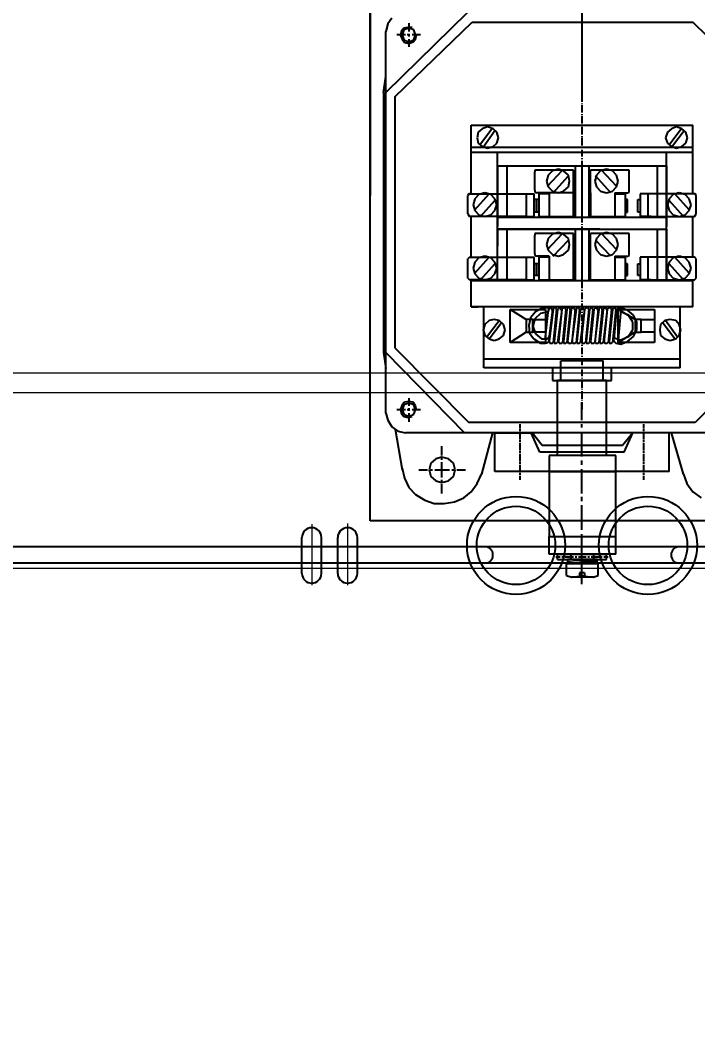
# Model space of a CAD drawing. Header units: millimetres. Extents: x -243837 to -5443, y 40 to 285140.
# Drawn here: x -142019.1 to -141811.3, y 77795.4 to 78104.8 of the extents above; entities that cross this region are included whole.
import ezdxf

# ---------------------------------------------------------------- set-up
doc = ezdxf.new("R2010")
doc.units = ezdxf.units.MM
doc.linetypes.add('CENTER', pattern=[50.8, 31.75, -6.35, 6.35, -6.35])
for name, color, linetype, lineweight in [('2', 3, 'Continuous', 20), ('CEN', 1, 'CENTER', 9), ('DIM', 1, 'Continuous', 9), ('R-OBJECT', 2, 'Continuous', 20)]:
    doc.layers.add(name, color=color, linetype=linetype, lineweight=lineweight)
doc.styles.add('KA', font='romans.shx', dxfattribs={"width": 0.7})
doc.dimstyles.new('rakesh', dxfattribs={"dimscale": 160, "dimtxt": 2.5, "dimasz": 1, "dimexe": 0.8, "dimexo": 0.8, "dimgap": 1, "dimtad": 1, "dimdec": 0, "dimzin": 0, "dimdsep": 46, "dimtxsty": 'KA', "dimblk": 'OBLIQUE', "dimcen": 1.5, "dimclrd": 1, "dimclre": 1, "dimclrt": 2, "dimadec": 0, "dimazin": 0, "dimtfac": 1, "dimtdec": 0, "dimtmove": 0, "dimatfit": 2, "dimfxl": 0, "dimtolj": 1, "dimtzin": 0, "dimlwd": -1, "dimlwe": -1, "dimarcsym": 1})

# ---------------------------------------------------------------- blocks, each defined once
blk = doc.blocks.new('_Oblique')
at = {"color": 0, "linetype": 'ByBlock', "lineweight": -2}
blk.add_line((-0.5, -0.5), (0.5, 0.5), dxfattribs=at)
blk = doc.blocks.new('*D188')
at = {"layer": 'DEFPOINTS', "color": 0, "ltscale": 10, "transparency": 16777216}
for p in [(-106759.94, 78766.01, 169.38), (-190509.57, 78267.14, 181.7), (-106759.94, 68629.34)]:
    blk.add_point(p, dxfattribs=at)
at = {"layer": 'DIM', "color": 1, "ltscale": 10, "transparency": 16777216}
for p, q in [((-106759.94, 78638.01), (-106759.94, 68437.34)), ((-190509.57, 78139.14), (-190509.57, 68437.34)), ((-190509.57, 68629.34), (-106759.94, 68629.34))]:
    blk.add_line(p, q, dxfattribs=at)
at = {"layer": 'DIM', "color": 1, "ltscale": 10, "transparency": 16777216, "xscale": 160, "yscale": 160, "zscale": 160, "rotation": 180}
blk.add_blockref('_Oblique', (-190509.57, 68629.34), dxfattribs=at)
at = {"layer": 'DIM', "color": 1, "ltscale": 10, "transparency": 16777216, "xscale": 160, "yscale": 160, "zscale": 160}
blk.add_blockref('_Oblique', (-106759.94, 68629.34), dxfattribs=at)
at = {"layer": 'DIM', "color": 2, "ltscale": 10, "transparency": 16777216, "insert": (-150134.75, 69094.1), "char_height": 400, "attachment_point": 5, "style": 'KA'}
blk.add_mtext('\\A1;83750 (HORIZONTAL PULLEY CRS.)', dxfattribs=at)
blk = doc.blocks.new('A$C661845BB')
at = {"layer": '2', "color": 6, "lineweight": 9}
for p, q in [((-140, -770, 0), (17566.88, -770)), ((-140, -776, 0), (17566.88, -776))]:
    blk.add_line(p, q, dxfattribs=at)
blk.add_lwpolyline([(17566.88, -770), (17566.88, -830), (-140, -830), (-140, -770)], dxfattribs=at)
blk = doc.blocks.new('A$C2A1E5FA8')
at = {"color": 4}
for p, q in [((60.88, 187.53), (60.88, 151.17)), ((0.78, 154.02), (25.91, 178.63)), ((2.59, 176.82), (1.3, 175.01)), ((1.3, 175.01), (0.78, 172.67)), ((3.63, 152.73), (27.2, 175.53)), ((6.22, 173.71), (5.44, 172.67)), ((7.51, 173.97), (6.22, 173.71)), ((7.77, 173.71), (6.22, 173.19)), ((8.81, 173.97), (7.51, 173.97)), ((7.77, 175.27), (7.77, 172.67)), ((9.32, 173.19), (7.77, 173.71)), ((27.2, 175.53), (94.82, 175.53)), ((118.14, 152.73), (94.82, 175.53)), ((0.78, 55.57), (0.78, 172.67)), ((6.74, 171.64), (4.15, 171.64)), ((5.44, 172.67), (5.18, 171.38)), ((5.18, 171.38), (5.7, 170.34)), ((6.22, 173.19), (5.7, 171.64)), ((5.7, 171.64), (6.22, 170.09)), ((5.7, 170.34), (6.48, 169.31)), ((8.03, 171.64), (7.26, 171.64)), ((7.77, 171.9), (7.77, 171.12)), ((7.77, 170.34), (7.77, 168.01)), ((11.4, 171.64), (8.81, 171.64)), ((9.07, 169.57), (9.84, 170.34)), ((9.84, 171.64), (9.32, 173.19)), ((9.32, 170.09), (9.84, 171.64)), ((9.84, 170.34), (10.1, 171.64)), ((6.22, 170.09), (7.77, 169.57)), ((6.48, 169.31), (7.77, 169.05)), ((7.77, 169.57), (9.32, 170.09)), ((7.77, 169.05), (9.07, 169.57)), ((0, 154.02), (0.78, 158.94)), ((0, 154.02), (0, 74.22)), ((3.63, 75.52), (3.63, 152.73)), ((60.88, 150.65), (60.88, 150.39)), ((60.88, 150.14), (60.88, 147.8)), ((60.88, 147.29), (60.88, 147.03)), ((60.88, 146.77), (60.88, 144.43)), ((26.94, 143.92), (94.82, 143.92)), ((26.94, 122.93), (26.94, 143.92)), ((30.31, 142.88), (29.02, 141.84)), ((29.54, 137.96), (33.42, 143.14)), ((31.87, 143.4), (30.31, 142.88)), ((30.57, 137.18), (34.2, 142.36)), ((33.68, 142.88), (31.87, 143.4)), ((34.72, 141.84), (33.68, 142.88)), ((60.88, 143.92), (60.88, 143.66)), ((60.88, 143.4), (60.88, 141.06)), ((88.35, 142.88), (87.05, 141.84)), ((87.57, 137.96), (91.45, 143.14)), ((89.9, 143.4), (88.35, 142.88)), ((88.35, 137.18), (92.23, 142.36)), ((91.45, 142.88), (89.9, 143.4)), ((92.75, 141.84), (91.45, 142.88)), ((94.82, 122.93), (94.82, 143.92)), ((29.02, 141.84), (28.75, 140.03)), ((28.75, 140.03), (29.02, 138.48)), ((35.23, 140.03), (34.72, 141.84)), ((34.72, 138.48), (35.23, 140.03)), ((60.88, 140.55), (60.88, 140.29)), ((60.88, 140.03), (60.88, 137.7)), ((87.05, 141.84), (86.53, 140.03)), ((86.53, 140.03), (87.05, 138.48)), ((93.27, 140.03), (92.75, 141.84)), ((92.75, 138.48), (93.27, 140.03)), ((26.94, 137.18), (94.82, 137.18)), ((29.02, 138.48), (30.31, 137.44)), ((30.31, 137.44), (31.87, 136.92)), ((31.87, 136.92), (33.68, 137.44)), ((33.68, 137.44), (34.72, 138.48)), ((60.88, 137.18), (60.88, 136.92)), ((60.88, 136.41), (60.88, 134.33)), ((87.05, 138.48), (88.35, 137.44)), ((88.35, 137.44), (89.9, 136.92)), ((89.9, 136.92), (91.45, 137.44)), ((91.45, 137.44), (92.75, 138.48)), ((26.94, 135.63), (94.82, 135.63)), ((34.98, 96.24), (34.98, 135.63)), ((60.88, 133.81), (60.88, 133.56)), ((86.79, 96.24), (86.79, 135.63)), ((34.98, 131.48), (86.79, 131.48)), ((34.98, 131.48), (34.98, 126.56)), ((37.82, 131.48), (37.82, 126.56)), ((58.29, 130.19), (46.37, 130.19)), ((46.37, 130.19), (46.37, 129.67)), ((50.26, 125.27), (54.92, 130.19)), ((53.63, 130.44), (51.82, 129.93)), ((55.18, 129.93), (53.63, 130.44)), ((58.29, 115.94), (58.29, 130.19)), ((58.81, 131.48), (58.81, 115.68)), ((60.88, 133.04), (60.88, 130.96)), ((60.88, 131.48), (60.88, 115.68)), ((60.88, 130.44), (60.88, 130.19)), ((62.95, 131.48), (62.95, 115.68)), ((74.88, 130.19), (63.47, 130.19)), ((63.47, 123.19), (63.47, 130.19)), ((68.4, 130.44), (66.59, 129.93)), ((71.51, 125.27), (66.84, 130.19)), ((70.21, 129.93), (68.4, 130.44)), ((75.39, 130.19), (74.88, 130.19)), ((75.39, 129.67), (75.39, 130.19)), ((83.94, 131.48), (83.94, 126.56)), ((86.79, 131.48), (86.79, 126.56)), ((86.79, 131.48), (86.79, 115.68)), ((46.37, 123.97), (46.37, 129.67)), ((50.52, 128.63), (50, 126.82)), ((51.82, 129.93), (50.52, 128.63)), ((52.08, 123.19), (56.74, 128.37)), ((56.74, 128.63), (55.18, 129.93)), ((57, 126.82), (56.74, 128.63)), ((60.88, 129.67), (60.88, 127.6)), ((60.88, 127.08), (60.88, 126.82)), ((65.29, 128.63), (64.77, 126.82)), ((69.69, 123.19), (65.03, 128.37)), ((66.59, 129.93), (65.29, 128.63)), ((71.51, 128.63), (70.21, 129.93)), ((72.02, 126.82), (71.51, 128.63)), ((75.39, 123.97), (75.39, 129.67)), ((34.98, 126.56), (34.98, 112.83)), ((37.82, 126.56), (37.82, 115.68)), ((46.37, 123.97), (46.37, 123.45)), ((50, 126.82), (50.52, 125)), ((50.52, 125), (51.82, 123.71)), ((55.18, 123.71), (56.74, 125)), ((56.74, 125), (57, 126.82)), ((60.88, 126.3), (60.88, 124.23)), ((64.77, 126.82), (65.29, 125)), ((65.29, 125), (66.59, 123.71)), ((70.21, 123.71), (71.51, 125)), ((71.51, 125), (72.02, 126.82)), ((75.39, 123.45), (75.39, 123.97)), ((83.94, 126.56), (83.94, 115.94)), ((86.79, 126.56), (86.79, 112.83)), ((26.17, 122.93), (25.91, 122.41)), ((25.91, 116.71), (25.91, 122.41)), ((26.42, 122.93), (26.17, 122.93)), ((26.42, 122.93), (46.12, 122.93)), ((27.98, 121.38), (27.46, 119.56)), ((27.98, 118.01), (32.39, 122.93)), ((29.28, 122.67), (27.98, 121.38)), ((31.09, 123.19), (29.28, 122.67)), ((29.79, 115.94), (34.2, 120.86)), ((32.9, 122.67), (31.09, 123.19)), ((34.2, 121.38), (32.9, 122.67)), ((34.72, 119.56), (34.2, 121.38)), ((34.98, 115.94), (34.98, 122.93)), ((43.79, 122.93), (43.79, 115.94)), ((46.12, 122.93), (46.12, 115.94)), ((47.67, 121.12), (46.12, 121.12)), ((46.37, 123.45), (46.89, 123.19)), ((58.29, 123.19), (46.89, 123.19)), ((46.89, 117.23), (46.89, 121.12)), ((46.89, 121.12), (46.89, 117.23)), ((47.67, 122.93), (47.67, 115.94)), ((50.78, 122.93), (47.67, 122.93)), ((50.78, 123.19), (50.78, 115.94)), ((51.82, 123.71), (53.63, 123.19)), ((53.63, 123.19), (55.18, 123.71)), ((60.88, 123.71), (60.88, 123.45)), ((60.88, 122.93), (60.88, 120.86)), ((63.47, 123.19), (63.47, 115.94)), ((66.59, 123.71), (68.4, 123.19)), ((68.4, 123.19), (70.21, 123.71)), ((70.99, 123.19), (74.88, 123.19)), ((70.99, 123.19), (70.99, 115.94)), ((70.99, 122.93), (74.09, 122.93)), ((74.09, 122.93), (74.09, 115.94)), ((74.88, 121.12), (74.09, 121.12)), ((74.88, 123.19), (75.39, 123.45)), ((74.88, 117.23), (74.88, 121.12)), ((77.98, 121.12), (78.76, 121.12)), ((77.98, 117.23), (77.98, 121.12)), ((95.6, 122.93), (78.76, 122.93)), ((78.76, 122.93), (78.76, 115.94)), ((81.09, 122.93), (81.09, 115.94)), ((86.79, 115.94), (86.79, 122.93)), ((87.57, 121.38), (87.05, 119.56)), ((88.86, 122.67), (87.57, 121.38)), ((91.97, 115.94), (87.57, 120.86)), ((90.68, 123.19), (88.86, 122.67)), ((93.79, 118.01), (89.38, 122.93)), ((92.49, 122.67), (90.68, 123.19)), ((93.79, 121.38), (92.49, 122.67)), ((94.31, 119.56), (93.79, 121.38)), ((95.6, 122.93), (95.34, 122.93)), ((95.86, 122.41), (95.6, 122.93)), ((95.86, 116.71), (95.86, 122.41)), ((27.46, 119.56), (27.98, 117.75)), ((27.98, 117.75), (29.28, 116.46)), ((32.9, 116.46), (34.2, 117.75)), ((34.2, 117.75), (34.72, 119.56)), ((60.88, 120.34), (60.88, 120.08)), ((60.88, 119.56), (60.88, 117.49)), ((87.05, 119.56), (87.57, 117.75)), ((87.57, 117.75), (88.86, 116.46)), ((92.49, 116.46), (93.79, 117.75)), ((93.79, 117.75), (94.31, 119.56)), ((25.91, 116.71), (26.17, 116.2)), ((26.17, 116.2), (26.42, 115.94)), ((43.79, 115.94), (26.42, 115.94)), ((26.94, 103.5), (26.94, 115.94)), ((29.28, 116.46), (31.09, 115.94)), ((31.09, 115.94), (32.9, 116.46)), ((86.79, 115.68), (34.98, 115.68)), ((42.75, 115.94), (46.12, 115.94)), ((47.67, 117.23), (46.12, 117.23)), ((47.67, 115.94), (58.29, 115.94)), ((60.88, 116.98), (60.88, 116.71)), ((60.88, 116.2), (60.88, 114.12)), ((63.47, 115.94), (74.09, 115.94)), ((74.09, 117.23), (74.88, 117.23)), ((78.76, 117.23), (77.98, 117.23)), ((82.13, 115.94), (78.76, 115.94)), ((81.09, 115.94), (95.34, 115.94)), ((88.86, 116.46), (90.68, 115.94)), ((90.68, 115.94), (92.49, 116.46)), ((94.82, 103.5), (94.82, 115.94)), ((95.34, 115.94), (95.6, 116.2)), ((95.6, 116.2), (95.86, 116.71)), ((34.98, 112.05), (86.79, 112.05)), ((66.32, 112.05), (34.98, 112.05)), ((34.98, 112.05), (86.79, 112.05)), ((34.98, 112.05), (34.98, 106.87)), ((37.82, 112.05), (37.82, 107.13)), ((58.81, 112.05), (58.81, 96.24)), ((60.88, 113.61), (60.88, 113.34)), ((60.88, 112.83), (60.88, 110.76)), ((60.88, 112.05), (60.88, 96.24)), ((62.95, 112.05), (62.95, 96.24)), ((83.94, 112.05), (83.94, 107.13)), ((86.79, 112.05), (86.79, 106.87)), ((86.79, 112.05), (86.79, 96.24)), ((58.29, 110.76), (46.37, 110.76)), ((46.37, 110.76), (46.37, 110.24)), ((46.37, 104.53), (46.37, 110.24)), ((50.52, 109.2), (50, 107.39)), ((50.26, 105.83), (54.92, 110.76)), ((51.82, 110.5), (50.52, 109.2)), ((53.63, 111.01), (51.82, 110.5)), ((52.08, 103.76), (56.74, 108.68)), ((55.18, 110.5), (53.63, 111.01)), ((56.74, 109.2), (55.18, 110.5)), ((57, 107.39), (56.74, 109.2)), ((58.29, 96.51), (58.29, 110.76)), ((60.88, 110.24), (60.88, 109.98)), ((60.88, 109.46), (60.88, 107.39)), ((74.88, 110.76), (63.47, 110.76)), ((63.47, 96.51), (63.47, 110.76)), ((65.29, 109.2), (64.77, 107.39)), ((69.69, 103.76), (65.03, 108.68)), ((66.59, 110.5), (65.29, 109.2)), ((68.4, 111.01), (66.59, 110.5)), ((71.51, 105.83), (66.84, 110.76)), ((70.21, 110.5), (68.4, 111.01)), ((71.51, 109.2), (70.21, 110.5)), ((72.02, 107.39), (71.51, 109.2)), ((75.39, 110.76), (74.88, 110.76)), ((75.39, 110.24), (75.39, 110.76)), ((75.39, 104.53), (75.39, 110.24)), ((37.82, 107.13), (37.82, 96.24)), ((50, 107.39), (50.52, 105.57)), ((50.52, 105.57), (51.82, 104.28)), ((55.18, 104.28), (56.74, 105.57)), ((56.74, 105.57), (57, 107.39)), ((60.88, 106.87), (60.88, 106.61)), ((60.88, 106.09), (60.88, 104.02)), ((64.77, 107.39), (65.29, 105.57)), ((65.29, 105.57), (66.59, 104.28)), ((70.21, 104.28), (71.51, 105.57)), ((71.51, 105.57), (72.02, 107.39)), ((83.94, 107.13), (83.94, 96.24)), ((26.17, 103.24), (25.91, 102.98)), ((25.91, 97.02), (25.91, 102.98)), ((26.42, 103.5), (26.17, 103.24)), ((26.42, 103.5), (46.12, 103.5)), ((27.98, 98.58), (32.39, 103.5)), ((29.28, 103.24), (27.98, 101.95)), ((31.09, 103.76), (29.28, 103.24)), ((32.9, 103.24), (31.09, 103.76)), ((34.2, 101.95), (32.9, 103.24)), ((34.98, 96.51), (34.98, 103.5)), ((43.79, 103.5), (43.79, 96.51)), ((46.12, 103.5), (46.12, 96.51)), ((46.37, 104.53), (46.37, 104.02)), ((46.37, 104.02), (46.89, 103.76)), ((50.78, 103.76), (46.89, 103.76)), ((47.67, 103.5), (47.67, 96.51)), ((50.78, 103.5), (47.67, 103.5)), ((50.78, 103.76), (50.78, 96.51)), ((51.82, 104.28), (53.63, 103.76)), ((53.63, 103.76), (55.18, 104.28)), ((60.88, 103.5), (60.88, 103.24)), ((60.88, 102.72), (60.88, 100.65)), ((66.59, 104.28), (68.4, 103.76)), ((68.4, 103.76), (70.21, 104.28)), ((70.99, 103.76), (74.88, 103.76)), ((70.99, 103.76), (70.99, 96.51)), ((70.99, 103.5), (74.09, 103.5)), ((74.09, 103.5), (74.09, 96.51)), ((74.88, 103.76), (75.39, 104.02)), ((75.39, 104.02), (75.39, 104.53)), ((95.6, 103.5), (78.76, 103.5)), ((78.76, 103.5), (78.76, 96.51)), ((81.09, 103.5), (81.09, 96.51)), ((86.79, 96.51), (86.79, 103.5)), ((88.86, 103.24), (87.57, 101.95)), ((90.68, 103.76), (88.86, 103.24)), ((93.79, 98.58), (89.38, 103.5)), ((92.49, 103.24), (90.68, 103.76)), ((93.79, 101.95), (92.49, 103.24)), ((95.6, 103.24), (95.34, 103.5)), ((95.86, 102.98), (95.6, 103.24)), ((95.86, 97.02), (95.86, 102.98)), ((27.98, 101.95), (27.46, 100.13)), ((27.46, 100.13), (27.98, 98.32)), ((29.79, 96.51), (34.2, 101.43)), ((34.72, 100.13), (34.2, 101.95)), ((34.2, 98.32), (34.72, 100.13)), ((47.67, 101.43), (46.12, 101.43)), ((46.89, 97.8), (46.89, 101.43)), ((46.89, 101.43), (46.89, 97.8)), ((60.88, 100.13), (60.88, 99.87)), ((60.88, 99.36), (60.88, 97.28)), ((74.88, 101.43), (74.09, 101.43)), ((74.88, 97.8), (74.88, 101.43)), ((77.98, 101.43), (78.76, 101.43)), ((77.98, 97.8), (77.98, 101.43)), ((87.57, 101.95), (87.05, 100.13)), ((87.05, 100.13), (87.57, 98.32)), ((91.97, 96.51), (87.57, 101.43)), ((94.31, 100.13), (93.79, 101.95)), ((93.79, 98.32), (94.31, 100.13)), ((25.91, 97.02), (26.17, 96.76)), ((26.17, 96.76), (26.42, 96.51)), ((43.79, 96.51), (26.42, 96.51)), ((26.94, 88.22), (26.94, 96.51)), ((94.82, 96.24), (26.94, 96.24)), ((27.98, 98.32), (29.28, 97.02)), ((29.28, 97.02), (31.09, 96.51)), ((31.09, 96.51), (32.9, 97.02)), ((32.9, 97.02), (34.2, 98.32)), ((42.75, 96.51), (46.12, 96.51)), ((47.67, 97.8), (46.12, 97.8)), ((47.67, 96.51), (58.29, 96.51)), ((60.88, 96.76), (60.88, 96.51)), ((60.88, 95.99), (60.88, 93.91)), ((63.47, 96.51), (74.09, 96.51)), ((74.09, 97.8), (74.88, 97.8)), ((78.76, 97.8), (77.98, 97.8)), ((82.13, 96.51), (78.76, 96.51)), ((81.09, 96.51), (95.34, 96.51)), ((87.57, 98.32), (88.86, 97.02)), ((88.86, 97.02), (90.68, 96.51)), ((90.68, 96.51), (92.49, 97.02)), ((92.49, 97.02), (93.79, 98.32)), ((94.82, 88.22), (94.82, 96.51)), ((95.34, 96.51), (95.6, 96.76)), ((95.6, 96.76), (95.86, 97.02)), ((60.88, 93.4), (60.88, 93.14)), ((60.88, 92.62), (60.88, 90.55)), ((60.88, 90.03), (60.88, 89.77)), ((94.82, 88.22), (26.94, 88.22)), ((26.94, 88.22), (29.02, 88.22)), ((30.83, 69.56), (30.83, 88.22)), ((38.86, 77.33), (38.86, 87.44)), ((38.86, 87.44), (49.74, 87.44)), ((43.79, 84.33), (38.86, 87.44)), ((46.63, 86.66), (45.08, 84.85)), ((48.45, 87.7), (46.63, 86.66)), ((50.52, 86.66), (48.19, 86.14)), ((50.78, 87.96), (48.45, 87.7)), ((50.52, 87.44), (49.49, 78.11)), ((49.74, 87.44), (49.74, 77.33)), ((50.78, 87.96), (50.52, 86.66)), ((50.78, 87.7), (50.52, 87.44)), ((51.3, 87.96), (50.78, 87.7)), ((52.08, 87.44), (50.78, 77.59)), ((51.82, 87.44), (50.78, 79.15)), ((51.55, 87.7), (51.3, 87.96)), ((51.82, 87.18), (51.55, 87.7)), ((52.59, 87.96), (52.08, 87.7)), ((52.08, 87.7), (52.08, 87.44)), ((53.11, 87.44), (52.08, 77.33)), ((53.37, 87.44), (52.33, 77.59)), ((53.11, 87.7), (52.59, 87.96)), ((53.11, 87.18), (53.11, 87.7)), ((53.63, 87.7), (53.37, 87.44)), ((54.66, 87.44), (53.37, 77.33)), ((53.89, 87.96), (53.63, 87.7)), ((54.66, 87.44), (53.63, 77.59)), ((54.41, 87.7), (53.89, 87.96)), ((54.41, 87.18), (54.41, 87.7)), ((54.92, 87.7), (54.66, 87.44)), ((55.44, 87.96), (54.92, 87.7)), ((55.96, 87.44), (54.92, 77.33)), ((56.22, 87.44), (55.18, 77.59)), ((55.96, 87.7), (55.44, 87.96)), ((55.96, 87.18), (55.96, 87.7)), ((56.74, 87.96), (56.22, 87.7)), ((56.22, 87.7), (56.22, 87.44)), ((57.26, 87.44), (56.22, 77.33)), ((57.52, 87.44), (56.48, 77.59)), ((57.26, 87.7), (56.74, 87.96)), ((57.26, 87.18), (57.26, 87.7)), ((57.78, 87.7), (57.52, 87.44)), ((58.29, 87.96), (57.78, 87.7)), ((59.07, 87.44), (57.78, 77.59)), ((58.81, 87.44), (57.78, 77.33)), ((58.55, 87.7), (58.29, 87.96)), ((58.81, 87.18), (58.55, 87.7)), ((59.59, 87.96), (59.07, 87.7)), ((59.07, 87.7), (59.07, 87.44)), ((60.11, 87.44), (59.07, 77.33)), ((60.36, 87.44), (59.33, 77.59)), ((60.11, 87.7), (59.59, 87.96)), ((60.11, 87.18), (60.11, 87.7)), ((60.62, 87.7), (60.36, 87.44)), ((61.66, 87.44), (60.36, 77.33)), ((60.88, 87.96), (60.62, 87.7)), ((61.66, 87.44), (60.62, 77.59)), ((60.88, 89.25), (60.88, 87.18)), ((61.4, 87.7), (60.88, 87.96)), ((60.88, 86.66), (60.88, 86.4)), ((61.4, 87.18), (61.4, 87.7)), ((61.92, 87.7), (61.66, 87.44)), ((62.44, 87.96), (61.92, 87.7)), ((62.95, 87.44), (61.92, 77.33)), ((63.22, 87.44), (62.18, 77.59)), ((62.95, 87.7), (62.44, 87.96)), ((62.95, 87.18), (62.95, 87.7)), ((63.47, 87.7), (63.22, 87.44)), ((64.25, 87.44), (63.22, 77.33)), ((63.73, 87.96), (63.47, 87.7)), ((64.51, 87.44), (63.47, 77.59)), ((64.25, 87.7), (63.73, 87.96)), ((64.25, 87.18), (64.25, 87.7)), ((64.77, 87.7), (64.51, 87.44)), ((65.29, 87.96), (64.77, 87.7)), ((66.07, 87.44), (64.77, 77.59)), ((65.81, 87.44), (64.77, 77.33)), ((65.55, 87.7), (65.29, 87.96)), ((65.81, 87.18), (65.55, 87.7)), ((66.59, 87.96), (66.07, 87.7)), ((66.07, 87.7), (66.07, 87.44)), ((67.1, 87.44), (66.07, 77.33)), ((67.36, 87.44), (66.32, 77.59)), ((67.1, 87.7), (66.59, 87.96)), ((67.1, 87.18), (67.1, 87.7)), ((67.62, 87.7), (67.36, 87.44)), ((68.65, 87.44), (67.36, 77.33)), ((68.14, 87.96), (67.62, 87.7)), ((68.65, 87.44), (67.62, 77.33)), ((68.4, 87.7), (68.14, 87.96)), ((68.65, 87.18), (68.4, 87.7)), ((68.92, 87.7), (68.65, 87.44)), ((69.43, 87.96), (68.92, 87.7)), ((69.95, 87.44), (68.92, 77.33)), ((70.21, 87.44), (69.17, 77.59)), ((69.95, 87.7), (69.43, 87.96)), ((69.95, 87.18), (69.95, 87.7)), ((70.47, 87.7), (70.21, 87.44)), ((71.25, 87.44), (70.21, 77.33)), ((70.73, 87.96), (70.47, 87.7)), ((71.25, 87.7), (70.73, 87.96)), ((71.51, 87.44), (70.73, 79.41)), ((71.25, 87.18), (71.25, 87.7)), ((71.76, 87.7), (71.51, 87.44)), ((72.28, 87.96), (71.76, 87.7)), ((72.8, 87.44), (72.02, 78.11)), ((72.02, 77.33), (72.02, 87.44)), ((72.02, 87.44), (83.16, 87.44)), ((77.21, 84.33), (72.02, 87.44)), ((72.54, 87.7), (72.28, 87.96)), ((72.8, 87.18), (72.54, 87.7)), ((74.88, 87.18), (72.8, 87.96)), ((72.8, 86.66), (72.8, 87.96)), ((75.13, 85.62), (72.8, 86.66)), ((76.69, 85.62), (74.88, 87.18)), ((83.16, 87.44), (83.16, 77.33)), ((90.94, 69.56), (90.94, 88.22)), ((32.39, 84.07), (31.09, 82.77)), ((31.61, 78.89), (35.49, 84.07)), ((33.94, 84.33), (32.39, 84.07)), ((35.49, 84.07), (33.94, 84.33)), ((36.79, 82.77), (35.49, 84.07)), ((45.85, 84.33), (43.79, 84.33)), ((43.79, 84.33), (43.79, 80.44)), ((45.08, 84.85), (44.56, 82.51)), ((46.37, 84.59), (45.85, 82.26)), ((45.85, 80.44), (45.85, 84.33)), ((45.85, 84.33), (49.74, 84.33)), ((45.85, 80.44), (45.85, 84.33)), ((48.19, 86.14), (46.37, 84.59)), ((49.74, 84.33), (49.74, 80.44)), ((60.88, 85.88), (60.88, 83.81)), ((76.43, 83.55), (75.13, 85.62)), ((77.72, 83.55), (76.69, 85.62)), ((79.02, 84.33), (77.21, 84.33)), ((77.21, 84.33), (77.21, 80.44)), ((79.02, 84.33), (83.16, 84.33)), ((79.02, 80.44), (79.02, 84.33)), ((83.16, 84.33), (83.16, 80.44)), ((86.27, 84.07), (84.98, 82.77)), ((87.83, 84.33), (86.27, 84.07)), ((90.16, 78.89), (86.53, 84.07)), ((89.64, 84.07), (87.83, 84.33)), ((90.68, 82.77), (89.64, 84.07)), ((31.09, 82.77), (30.57, 81.22)), ((30.57, 81.22), (31.09, 79.41)), ((32.39, 78.37), (36.27, 83.55)), ((37.31, 81.22), (36.79, 82.77)), ((36.79, 79.41), (37.31, 81.22)), ((44.56, 82.51), (44.82, 80.18)), ((45.85, 82.26), (46.63, 79.93)), ((60.88, 83.29), (60.88, 83.03)), ((60.88, 82.51), (60.88, 80.44)), ((75.13, 79.15), (76.43, 81.22)), ((76.43, 81.22), (76.43, 83.55)), ((76.69, 79.15), (77.72, 81.22)), ((77.72, 81.22), (77.72, 83.55)), ((84.98, 82.77), (84.72, 81.22)), ((84.72, 81.22), (84.98, 79.41)), ((89.38, 78.37), (85.5, 83.55)), ((91.19, 81.22), (90.68, 82.77)), ((90.68, 79.41), (91.19, 81.22)), ((31.09, 79.41), (32.39, 78.37)), ((32.39, 78.37), (33.94, 77.85)), ((33.94, 77.85), (35.49, 78.37)), ((35.49, 78.37), (36.79, 79.41)), ((43.79, 80.44), (38.86, 77.33)), ((43.79, 80.44), (45.85, 80.44)), ((44.82, 80.18), (46.12, 78.37)), ((49.74, 80.44), (45.85, 80.44)), ((46.12, 78.37), (48.19, 77.08)), ((46.63, 79.93), (48.45, 78.37)), ((48.45, 78.37), (50.26, 78.37)), ((50.26, 78.37), (50.78, 79.15)), ((50.52, 77.33), (50.78, 77.85)), ((50.78, 79.15), (50.78, 77.85)), ((50.78, 77.59), (51.04, 77.08)), ((52.33, 77.59), (52.33, 77.08)), ((53.63, 77.59), (53.89, 77.08)), ((55.18, 77.59), (55.18, 77.08)), ((56.48, 77.59), (56.74, 77.08)), ((57.78, 77.59), (58.03, 77.08)), ((59.33, 77.59), (59.33, 77.08)), ((60.62, 77.59), (60.88, 77.08)), ((60.88, 79.93), (60.88, 79.67)), ((60.88, 79.15), (60.88, 77.08)), ((62.18, 77.59), (62.18, 77.08)), ((63.47, 77.59), (63.73, 77.08)), ((64.77, 77.59), (65.03, 77.08)), ((66.32, 77.59), (66.32, 77.08)), ((67.62, 77.59), (67.88, 77.08)), ((69.17, 77.59), (69.17, 77.08)), ((70.73, 79.41), (70.47, 78.11)), ((70.47, 78.11), (70.73, 77.59)), ((70.99, 78.63), (70.73, 79.41)), ((70.73, 77.59), (71.25, 77.08)), ((70.99, 78.63), (72.8, 78.11)), ((77.21, 80.44), (72.02, 77.33)), ((72.8, 78.11), (75.13, 79.15)), ((72.8, 76.81), (74.88, 77.59)), ((74.88, 77.59), (76.69, 79.15)), ((77.21, 80.44), (79.02, 80.44)), ((83.16, 80.44), (79.02, 80.44)), ((84.98, 79.41), (86.27, 78.37)), ((86.27, 78.37), (87.83, 77.85)), ((87.83, 77.85), (89.64, 78.37)), ((89.64, 78.37), (90.68, 79.41)), ((3.63, 75.52), (26.17, 52.72)), ((49.74, 77.33), (38.86, 77.33)), ((48.19, 77.08), (49.74, 77.08)), ((49.74, 77.08), (49.74, 77.33)), ((49.74, 77.08), (50.52, 77.33)), ((51.04, 77.08), (51.82, 77.08)), ((51.82, 77.08), (52.08, 77.33)), ((52.33, 77.08), (53.11, 77.08)), ((53.11, 77.08), (53.37, 77.33)), ((53.89, 77.08), (54.66, 77.08)), ((54.66, 77.08), (54.92, 77.33)), ((55.18, 77.08), (55.96, 77.08)), ((55.96, 77.08), (56.22, 77.33)), ((56.74, 77.08), (57.52, 77.08)), ((57.52, 77.08), (57.78, 77.33)), ((58.03, 77.08), (58.81, 77.08)), ((58.81, 77.08), (59.07, 77.33)), ((59.33, 77.08), (60.11, 77.08)), ((60.11, 77.08), (60.36, 77.33)), ((60.88, 77.08), (61.66, 77.08)), ((60.88, 76.56), (60.88, 76.3)), ((60.88, 75.78), (60.88, 73.71)), ((61.66, 77.08), (61.92, 77.33)), ((62.18, 77.08), (62.95, 77.08)), ((62.95, 77.08), (63.22, 77.33)), ((63.73, 77.08), (64.51, 77.08)), ((64.51, 77.08), (64.77, 77.33)), ((65.03, 77.08), (65.81, 77.08)), ((65.81, 77.08), (66.07, 77.33)), ((66.32, 77.08), (67.1, 77.08)), ((67.1, 77.08), (67.36, 77.33)), ((67.88, 77.08), (68.65, 77.08)), ((68.65, 77.08), (68.92, 77.33)), ((69.17, 77.08), (69.95, 77.08)), ((69.95, 77.08), (70.21, 77.33)), ((71.25, 77.08), (72.8, 76.81)), ((83.16, 77.33), (72.02, 77.33)), ((118.14, 75.52), (95.6, 52.72)), ((0, 74.22), (0.78, 69.3)), ((0.78, 74.22), (24.87, 49.61)), ((90.94, 72.15), (30.83, 72.15)), ((67.36, 71.64), (54.41, 71.64)), ((54.41, 65.67), (54.41, 71.64)), ((60.88, 73.19), (60.88, 72.93)), ((60.88, 72.41), (60.88, 70.34)), ((67.36, 65.67), (67.36, 71.64)), ((90.94, 69.56), (30.83, 69.56)), ((51.82, 69.56), (51.82, 65.67)), ((69.95, 69.56), (51.82, 69.56)), ((60.88, 69.82), (60.88, 69.56)), ((60.88, 69.04), (60.88, 66.97)), ((69.95, 65.67), (69.95, 69.56)), ((51.82, 65.67), (69.95, 65.67)), ((53.37, 42.62), (53.37, 65.67)), ((68.4, 65.67), (53.37, 65.67)), ((60.88, 66.45), (60.88, 66.19)), ((60.88, 65.67), (60.88, 63.34)), ((68.4, 42.62), (68.4, 65.67)), ((60.88, 63.08), (60.88, 62.83)), ((60.88, 62.31), (60.88, 59.98)), ((6.48, 58.94), (5.7, 58.16)), ((7.77, 59.2), (6.48, 58.94)), ((7.77, 60.23), (7.77, 57.9)), ((9.07, 58.94), (7.77, 59.2)), ((9.84, 57.9), (9.07, 58.94)), ((60.88, 59.71), (60.88, 59.46)), ((60.88, 58.94), (60.88, 56.87)), ((60.88, 53.5), (60.88, 58.94)), ((6.74, 56.61), (4.15, 56.61)), ((5.7, 58.16), (5.18, 56.87)), ((5.18, 56.87), (5.44, 55.57)), ((6.22, 58.16), (5.7, 56.61)), ((5.7, 56.61), (6.22, 55.31)), ((7.77, 58.68), (6.22, 58.16)), ((8.03, 56.61), (7.26, 56.61)), ((9.32, 58.16), (7.77, 58.68)), ((7.77, 57.13), (7.77, 56.35)), ((11.4, 56.61), (8.81, 56.61)), ((9.84, 56.61), (9.32, 58.16)), ((9.32, 55.31), (9.84, 56.61)), ((10.1, 56.61), (9.84, 57.9)), ((0.78, 55.57), (1.3, 53.5)), ((1.3, 53.5), (2.59, 51.42)), ((5.44, 55.57), (6.22, 54.53)), ((6.22, 55.31), (7.77, 54.53)), ((6.22, 54.53), (7.51, 54.28)), ((7.51, 54.28), (8.81, 54.53)), ((7.77, 55.57), (7.77, 52.98)), ((7.77, 54.53), (9.32, 55.31)), ((95.6, 52.72), (26.17, 52.72)), ((2.59, 51.42), (4.4, 50.13)), ((3.63, 50.65), (5.7, 38.21)), ((4.4, 50.13), (6.74, 49.61)), ((115.03, 49.61), (6.74, 49.61)), ((33.42, 49.61), (30.06, 36.92)), ((88.35, 49.61), (33.42, 49.61)), ((34.2, 37.69), (34.2, 49.61)), ((34.2, 49.61), (45.34, 49.61)), ((41.97, 50.91), (41.97, 52.21)), ((41.97, 50.13), (41.97, 50.65)), ((41.97, 47.54), (41.97, 49.87)), ((47.93, 43.65), (45.34, 49.61)), ((48.71, 45.73), (45.6, 49.61)), ((60.88, 51.17), (60.88, 52.21)), ((60.88, 42.36), (60.88, 49.87)), ((76.43, 49.61), (73.32, 45.73)), ((73.84, 43.65), (76.43, 49.61)), ((87.57, 49.61), (76.43, 49.61)), ((79.8, 50.91), (79.8, 52.21)), ((79.8, 50.13), (79.8, 50.65)), ((79.8, 47.54), (79.8, 49.87)), ((87.57, 37.69), (87.57, 49.61)), ((91.97, 36.92), (88.35, 49.61)), ((41.97, 46.76), (41.97, 47.28)), ((41.97, 44.17), (41.97, 46.5)), ((79.8, 46.76), (79.8, 47.28)), ((79.8, 44.17), (79.8, 46.5)), ((17.88, 42.62), (17.88, 45.47)), ((41.97, 43.4), (41.97, 43.91)), ((73.84, 43.65), (47.93, 43.65)), ((73.32, 45.73), (48.71, 45.73)), ((79.8, 43.4), (79.8, 43.91)), ((14.51, 40.28), (13.99, 38.21)), ((16.06, 41.58), (14.51, 40.28)), ((17.88, 42.1), (16.06, 41.58)), ((19.95, 41.58), (17.88, 42.1)), ((17.88, 41.32), (17.88, 41.84)), ((17.88, 35.88), (17.88, 40.55)), ((21.5, 40.28), (19.95, 41.58)), ((22.02, 38.21), (21.5, 40.28)), ((41.97, 40.8), (41.97, 43.14)), ((41.97, 40.03), (41.97, 40.55)), ((50.78, 42.62), (50.78, 37.69)), ((50.78, 42.62), (50.78, 17.75)), ((71.25, 42.62), (50.78, 42.62)), ((60.88, 39.77), (60.88, 41.06)), ((71.25, 37.69), (71.25, 42.62)), ((71.25, 17.75), (71.25, 42.62)), ((79.8, 40.8), (79.8, 43.14)), ((79.8, 40.03), (79.8, 40.55)), ((5.7, 38.73), (6.48, 35.62)), ((10.88, 38.21), (13.47, 38.21)), ((13.99, 38.21), (14.51, 36.14)), ((14.25, 38.21), (15.02, 38.21)), ((15.8, 38.21), (20.21, 38.21)), ((20.99, 38.21), (21.76, 38.21)), ((21.5, 36.14), (22.02, 38.21)), ((22.54, 38.21), (25.13, 38.21)), ((87.57, 37.69), (34.2, 37.69)), ((41.97, 37.43), (41.97, 39.77)), ((41.97, 36.66), (41.97, 37.18)), ((50.78, 37.69), (71.25, 37.69)), ((60.88, 30.96), (60.88, 38.47)), ((79.8, 37.43), (79.8, 39.77)), ((79.8, 36.66), (79.8, 37.18)), ((6.48, 35.62), (7.77, 32.77)), ((14.51, 36.14), (16.06, 34.85)), ((16.06, 34.85), (17.88, 34.33)), ((17.88, 34.33), (17.88, 35.1)), ((17.88, 34.33), (19.95, 34.85)), ((19.95, 34.85), (21.5, 36.14)), ((26.94, 31.48), (28.75, 34.07)), ((28.75, 34.07), (30.06, 36.92)), ((41.97, 35.1), (41.97, 36.4)), ((79.8, 35.1), (79.8, 36.4)), ((91.97, 36.92), (93.01, 34.07)), ((93.01, 34.07), (94.82, 31.48)), ((7.77, 32.77), (9.84, 30.7)), ((17.88, 30.96), (17.88, 33.81)), ((24.61, 29.66), (26.94, 31.48)), ((94.82, 31.48), (97.42, 29.66)), ((9.84, 30.7), (12.69, 28.88)), ((12.69, 28.88), (15.54, 27.85)), ((18.65, 27.85), (21.76, 28.37)), ((21.76, 28.37), (24.61, 29.66)), ((60.88, 28.62), (60.88, 29.92)), ((15.54, 27.85), (18.65, 27.85)), ((60.88, 19.82), (60.88, 27.33)), ((50.78, 17.75), (71.25, 17.75)), ((50.78, 17.75), (71.25, 17.75)), ((50.78, 12.31), (50.78, 17.75)), ((60.88, 15.67), (60.88, 18.53)), ((60.88, 17.23), (60.88, 18.52)), ((60.88, 15.16), (60.88, 17.49)), ((60.88, 10.75), (60.88, 16.19)), ((71.25, 12.31), (71.25, 17.75)), ((60.88, 14.64), (60.88, 14.9)), ((60.88, 11.79), (60.88, 14.12)), ((71.25, 12.31), (50.78, 12.31)), ((52.85, 11.53), (54.15, 11.53)), ((53.37, 10.75), (53.37, 12.31)), ((53.37, 12.31), (68.4, 12.31)), ((53.37, 10.75), (68.4, 10.75)), ((54.66, 11.53), (55.18, 11.53)), ((55.7, 11.53), (58.29, 11.53)), ((56.18, 9.46), (65.84, 9.46)), ((56.18, 5.83), (56.18, 9.46)), ((60.88, 10.24), (56.48, 10.75)), ((56.48, 10.75), (56.48, 9.97)), ((65.55, 10.75), (56.48, 10.75)), ((60.88, 9.46), (56.48, 9.97)), ((57.52, 10.75), (57.52, 12.31)), ((58.81, 11.53), (59.33, 11.53)), ((59.85, 11.53), (62.18, 11.53)), ((60.88, 11.27), (60.88, 11.53)), ((60.88, 3.18), (60.88, 11.53)), ((60.88, 9.2), (60.88, 10.75)), ((60.88, 10.75), (60.88, 9.46)), ((65.55, 9.97), (60.88, 9.97)), ((60.88, 5.31), (60.88, 9.46)), ((62.7, 11.53), (63.22, 11.53)), ((63.22, 9.97), (63.22, 10.75)), ((63.74, 11.53), (66.32, 11.53)), ((64.51, 10.75), (64.51, 12.31)), ((65.55, 9.97), (65.55, 10.75)), ((65.84, 5.83), (65.84, 9.46)), ((66.58, 11.53), (67.1, 11.53)), ((67.62, 11.53), (68.91, 11.53)), ((68.4, 10.75), (68.4, 12.31)), ((60.1, 6.61), (60.1, 5.31)), ((61.66, 6.61), (60.1, 6.61)), ((61.66, 6.61), (61.66, 5.31)), ((56.18, 5.83), (57.74, 5.31)), ((64.29, 5.31), (57.74, 5.31)), ((64.29, 5.31), (65.84, 5.83))]:
    blk.add_line(p, q, dxfattribs=at)
for centre, radius in [((40.65, 15.03), 15.03), ((81.12, 15.03), 15.03), ((40.65, 15.03), 12.03), ((81.12, 15.03), 12.03)]:
    blk.add_circle(centre, radius, dxfattribs=at)
for centre, radius, start, end in [((57.1, 18.87), 13.58, 272.7018, 286.1793), ((64.55, 18.34), 13.03, 253.6789, 268.8647)]:
    blk.add_arc(centre, radius, start, end, dxfattribs=at)
blk = doc.blocks.new('A$C21B33FEA')
at = {"color": 4}
blk.add_line((-17785.66, 231.4, 7480.41), (-17785.66, 136.14, 7480.41), dxfattribs=at)
for p, q in [((-17785.66, 36.4, 7480.41), (-17785.66, 231.4, 7480.41)), ((-17655.66, 36.4, 7480.41), (-17785.66, 36.4, 7480.41))]:
    blk.add_line(p, q)
at = {"color": 2}
for p, q in [((-17806.54, 20.24, 7480.41), (-17806.54, 31.24, 7480.41)), ((-17800.54, 20.24, 7480.41), (-17800.54, 31.24, 7480.41)), ((-17795.54, 20.24, 7480.41), (-17795.54, 31.24, 7480.41)), ((-17789.54, 20.24, 7480.41), (-17789.54, 31.24, 7480.41)), ((16457.84, 28.4, 7358.3), (-65014.69, 28.41, 7358.3)), ((16457.84, 23.4, 7358.3), (-65014.69, 23.41, 7358.3))]:
    blk.add_line(p, q, dxfattribs=at)
for centre, radius, start, end in [((-17803.54, 31.24, 7480.41), 3, 0, 180), ((-17792.54, 31.24, 7480.41), 3, 0, 180), ((-17750.45, 25.9, 7480.41), 2.5, 270, 90), ((-17690.85, 25.9, 7480.41), 2.5, 90, 270), ((-17803.54, 20.24, 7480.41), 3, 180, 0), ((-17792.54, 20.24, 7480.41), 3, 180, 0)]:
    blk.add_arc(centre, radius, start, end, dxfattribs=at)
at = {"layer": 'CEN'}
for p, q in [((-17803.54, 35.38, 7480.41), (-17803.54, 16.62, 7480.41)), ((-17792.54, 35.53, 7480.41), (-17792.54, 16.62, 7480.41))]:
    blk.add_line(p, q, dxfattribs=at)
blk.add_blockref('A$C2A1E5FA8', (-17781.54, 13.8, 7480.41))

msp = doc.modelspace()

# ---------------------------------------------------------------- block references
at = {"color": 4}
msp.add_blockref('A$C21B33FEA', (-124126.13, 77914.84, -7358.3), dxfattribs=at)
at = {"layer": 'R-OBJECT', "ltscale": 10}
msp.add_blockref('A$C661845BB', (-151513.56, 78766.62, -235.28), dxfattribs=at)

# ---------------------------------------------------------------- dimensions: what is measured, and where the dimension line sits
at = {"layer": 'DIM', "ltscale": 10}
dim = msp.add_linear_dim(base=(-106759.94, 68629.34, -169.38), p1=(-190509.57, 78267.14, 12.32), p2=(-106759.94, 78766.01, 0), text='<> (HORIZONTAL PULLEY CRS.)', dimstyle='rakesh', override={"dimexe": 1.2, "dimfxl": 1.5}, dxfattribs=at)
dim.commit()
dim.dimension.update_dxf_attribs({"geometry": '*D188', "text_midpoint": (-150134.75, 68629.34, -169.38), "dimtype": 160})

doc.saveas('drawing.dxf')
